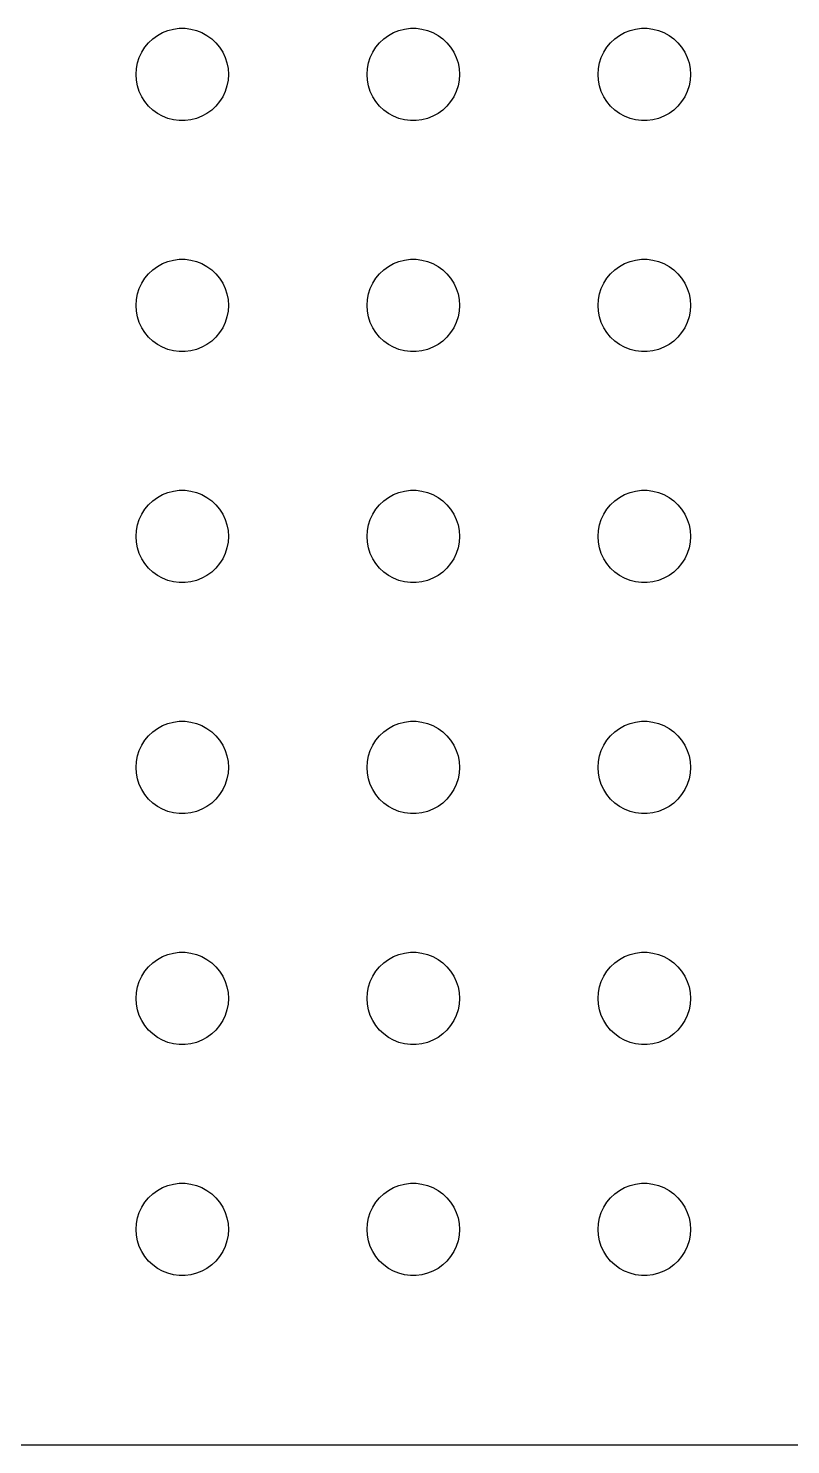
# Model space of a CAD drawing. Header units: metres. Extents: x -97 to 97, y -97 to 97.
# Drawn here: x 47.5 to 72.25, y -96.99 to -51 of the extents above; entities that cross this region are included whole.
import ezdxf

# ---------------------------------------------------------------- set-up
doc = ezdxf.new("R2010")
doc.units = ezdxf.units.M

msp = doc.modelspace()

# ---------------------------------------------------------------- linework, layer by layer
for p, q in [((52.0365, -51.0734), (52.2189, -51.0266)), ((52.2189, -51.0266), (52.4058, -51.003)), ((52.4058, -51.003), (52.5942, -51.003)), ((52.5942, -51.003), (52.7811, -51.0266)), ((52.7811, -51.0266), (52.9635, -51.0734)), ((59.5365, -51.0734), (59.7189, -51.0266)), ((59.7189, -51.0266), (59.9058, -51.003)), ((59.9058, -51.003), (60.0942, -51.003)), ((60.0942, -51.003), (60.2811, -51.0266)), ((60.2811, -51.0266), (60.4635, -51.0734)), ((67.0365, -51.0734), (67.2189, -51.0266)), ((67.2189, -51.0266), (67.4058, -51.003)), ((67.4058, -51.003), (67.5942, -51.003)), ((67.5942, -51.003), (67.7811, -51.0266)), ((67.7811, -51.0266), (67.9635, -51.0734)), ((51.2865, -51.6183), (51.4065, -51.4732)), ((51.4065, -51.4732), (51.5439, -51.3442)), ((51.5439, -51.3442), (51.6963, -51.2335)), ((51.6963, -51.2335), (51.8613, -51.1428)), ((51.8613, -51.1428), (52.0365, -51.0734)), ((52.9635, -51.0734), (53.1387, -51.1428)), ((53.1387, -51.1428), (53.3037, -51.2335)), ((53.3037, -51.2335), (53.4561, -51.3442)), ((53.4561, -51.3442), (53.5934, -51.4732)), ((53.5934, -51.4732), (53.7135, -51.6183)), ((58.7865, -51.6183), (58.9065, -51.4732)), ((58.9065, -51.4732), (59.0439, -51.3442)), ((59.0439, -51.3442), (59.1963, -51.2335)), ((59.1963, -51.2335), (59.3613, -51.1428)), ((59.3613, -51.1428), (59.5365, -51.0734)), ((60.4635, -51.0734), (60.6387, -51.1428)), ((60.6387, -51.1428), (60.8037, -51.2335)), ((60.8037, -51.2335), (60.9561, -51.3442)), ((60.9561, -51.3442), (61.0934, -51.4732)), ((61.0934, -51.4732), (61.2135, -51.6183)), ((66.2865, -51.6183), (66.4065, -51.4732)), ((66.4065, -51.4732), (66.5439, -51.3442)), ((66.5439, -51.3442), (66.6963, -51.2335)), ((66.6963, -51.2335), (66.8613, -51.1428)), ((66.8613, -51.1428), (67.0365, -51.0734)), ((67.9635, -51.0734), (68.1387, -51.1428)), ((68.1387, -51.1428), (68.3037, -51.2335)), ((68.3037, -51.2335), (68.4561, -51.3442)), ((68.4561, -51.3442), (68.5934, -51.4732)), ((68.5934, -51.4732), (68.7135, -51.6183)), ((51.0471, -52.127), (51.1053, -51.9478)), ((51.1053, -51.9478), (51.1855, -51.7774)), ((51.1855, -51.7774), (51.2865, -51.6183)), ((53.7135, -51.6183), (53.8145, -51.7774)), ((53.8145, -51.7774), (53.8947, -51.9478)), ((53.8947, -51.9478), (53.9529, -52.127)), ((58.5471, -52.127), (58.6053, -51.9478)), ((58.6053, -51.9478), (58.6855, -51.7774)), ((58.6855, -51.7774), (58.7865, -51.6183)), ((61.2135, -51.6183), (61.3145, -51.7774)), ((61.3145, -51.7774), (61.3947, -51.9478)), ((61.3947, -51.9478), (61.4529, -52.127)), ((66.0471, -52.127), (66.1053, -51.9478)), ((66.1053, -51.9478), (66.1855, -51.7774)), ((66.1855, -51.7774), (66.2865, -51.6183)), ((68.7135, -51.6183), (68.8145, -51.7774)), ((68.8145, -51.7774), (68.8947, -51.9478)), ((68.8947, -51.9478), (68.9529, -52.127)), ((51, -52.5), (51.0118, -52.312)), ((51.0118, -52.312), (51.0471, -52.127)), ((53.9529, -52.127), (53.9882, -52.312)), ((53.9882, -52.312), (54, -52.5)), ((58.5, -52.5), (58.5118, -52.312)), ((58.5118, -52.312), (58.5471, -52.127)), ((61.4529, -52.127), (61.4882, -52.312)), ((61.4882, -52.312), (61.5, -52.5)), ((66, -52.5), (66.0118, -52.312)), ((66.0118, -52.312), (66.0471, -52.127)), ((68.9529, -52.127), (68.9882, -52.312)), ((68.9882, -52.312), (69, -52.5)), ((51.0118, -52.688), (51, -52.5)), ((51.0471, -52.873), (51.0118, -52.688)), ((51.1053, -53.0522), (51.0471, -52.873)), ((53.9529, -52.873), (53.8947, -53.0522)), ((53.9882, -52.688), (53.9529, -52.873)), ((54, -52.5), (53.9882, -52.688)), ((58.5118, -52.688), (58.5, -52.5)), ((58.5471, -52.873), (58.5118, -52.688)), ((58.6053, -53.0522), (58.5471, -52.873)), ((61.4529, -52.873), (61.3947, -53.0522)), ((61.4882, -52.688), (61.4529, -52.873)), ((61.5, -52.5), (61.4882, -52.688)), ((66.0118, -52.688), (66, -52.5)), ((66.0471, -52.873), (66.0118, -52.688)), ((66.1053, -53.0522), (66.0471, -52.873)), ((68.9529, -52.873), (68.8947, -53.0522)), ((68.9882, -52.688), (68.9529, -52.873)), ((69, -52.5), (68.9882, -52.688)), ((51.1855, -53.2226), (51.1053, -53.0522)), ((51.2865, -53.3817), (51.1855, -53.2226)), ((53.8145, -53.2226), (53.7135, -53.3817)), ((53.8947, -53.0522), (53.8145, -53.2226)), ((58.6855, -53.2226), (58.6053, -53.0522)), ((58.7865, -53.3817), (58.6855, -53.2226)), ((61.3145, -53.2226), (61.2135, -53.3817)), ((61.3947, -53.0522), (61.3145, -53.2226)), ((66.1855, -53.2226), (66.1053, -53.0522)), ((66.2865, -53.3817), (66.1855, -53.2226)), ((68.8145, -53.2226), (68.7135, -53.3817)), ((68.8947, -53.0522), (68.8145, -53.2226)), ((51.4065, -53.5268), (51.2865, -53.3817)), ((51.5439, -53.6558), (51.4065, -53.5268)), ((51.6963, -53.7665), (51.5439, -53.6558)), ((51.8613, -53.8572), (51.6963, -53.7665)), ((53.3037, -53.7665), (53.1387, -53.8572)), ((53.4561, -53.6558), (53.3037, -53.7665)), ((53.5934, -53.5268), (53.4561, -53.6558)), ((53.7135, -53.3817), (53.5934, -53.5268)), ((58.9065, -53.5268), (58.7865, -53.3817)), ((59.0439, -53.6558), (58.9065, -53.5268)), ((59.1963, -53.7665), (59.0439, -53.6558)), ((59.3613, -53.8572), (59.1963, -53.7665)), ((60.8037, -53.7665), (60.6387, -53.8572)), ((60.9561, -53.6558), (60.8037, -53.7665)), ((61.0934, -53.5268), (60.9561, -53.6558)), ((61.2135, -53.3817), (61.0934, -53.5268)), ((66.4065, -53.5268), (66.2865, -53.3817)), ((66.5439, -53.6558), (66.4065, -53.5268)), ((66.6963, -53.7665), (66.5439, -53.6558)), ((66.8613, -53.8572), (66.6963, -53.7665)), ((68.3037, -53.7665), (68.1387, -53.8572)), ((68.4561, -53.6558), (68.3037, -53.7665)), ((68.5934, -53.5268), (68.4561, -53.6558)), ((68.7135, -53.3817), (68.5934, -53.5268)), ((52.0365, -53.9266), (51.8613, -53.8572)), ((52.2189, -53.9734), (52.0365, -53.9266)), ((52.4058, -53.997), (52.2189, -53.9734)), ((52.5942, -53.997), (52.4058, -53.997)), ((52.7811, -53.9734), (52.5942, -53.997)), ((52.9635, -53.9266), (52.7811, -53.9734)), ((53.1387, -53.8572), (52.9635, -53.9266)), ((59.5365, -53.9266), (59.3613, -53.8572)), ((59.7189, -53.9734), (59.5365, -53.9266)), ((59.9058, -53.997), (59.7189, -53.9734)), ((60.0942, -53.997), (59.9058, -53.997)), ((60.2811, -53.9734), (60.0942, -53.997)), ((60.4635, -53.9266), (60.2811, -53.9734)), ((60.6387, -53.8572), (60.4635, -53.9266)), ((67.0365, -53.9266), (66.8613, -53.8572)), ((67.2189, -53.9734), (67.0365, -53.9266)), ((67.4058, -53.997), (67.2189, -53.9734)), ((67.5942, -53.997), (67.4058, -53.997)), ((67.7811, -53.9734), (67.5942, -53.997)), ((67.9635, -53.9266), (67.7811, -53.9734)), ((68.1387, -53.8572), (67.9635, -53.9266)), ((51.4065, -58.9732), (51.5439, -58.8442)), ((51.5439, -58.8442), (51.6963, -58.7335)), ((51.6963, -58.7335), (51.8613, -58.6428)), ((51.8613, -58.6428), (52.0365, -58.5734)), ((52.0365, -58.5734), (52.2189, -58.5266)), ((52.2189, -58.5266), (52.4058, -58.503)), ((52.4058, -58.503), (52.5942, -58.503)), ((52.5942, -58.503), (52.7811, -58.5266)), ((52.7811, -58.5266), (52.9635, -58.5734)), ((52.9635, -58.5734), (53.1387, -58.6428)), ((53.1387, -58.6428), (53.3037, -58.7335)), ((53.3037, -58.7335), (53.4561, -58.8442)), ((53.4561, -58.8442), (53.5934, -58.9732)), ((58.9065, -58.9732), (59.0439, -58.8442)), ((59.0439, -58.8442), (59.1963, -58.7335)), ((59.1963, -58.7335), (59.3613, -58.6428)), ((59.3613, -58.6428), (59.5365, -58.5734)), ((59.5365, -58.5734), (59.7189, -58.5266)), ((59.7189, -58.5266), (59.9058, -58.503)), ((59.9058, -58.503), (60.0942, -58.503)), ((60.0942, -58.503), (60.2811, -58.5266)), ((60.2811, -58.5266), (60.4635, -58.5734)), ((60.4635, -58.5734), (60.6387, -58.6428)), ((60.6387, -58.6428), (60.8037, -58.7335)), ((60.8037, -58.7335), (60.9561, -58.8442)), ((60.9561, -58.8442), (61.0934, -58.9732)), ((66.4065, -58.9732), (66.5439, -58.8442)), ((66.5439, -58.8442), (66.6963, -58.7335)), ((66.6963, -58.7335), (66.8613, -58.6428)), ((66.8613, -58.6428), (67.0365, -58.5734)), ((67.0365, -58.5734), (67.2189, -58.5266)), ((67.2189, -58.5266), (67.4058, -58.503)), ((67.4058, -58.503), (67.5942, -58.503)), ((67.5942, -58.503), (67.7811, -58.5266)), ((67.7811, -58.5266), (67.9635, -58.5734)), ((67.9635, -58.5734), (68.1387, -58.6428)), ((68.1387, -58.6428), (68.3037, -58.7335)), ((68.3037, -58.7335), (68.4561, -58.8442)), ((68.4561, -58.8442), (68.5934, -58.9732)), ((51.1053, -59.4478), (51.1855, -59.2774)), ((51.1855, -59.2774), (51.2865, -59.1183)), ((51.2865, -59.1183), (51.4065, -58.9732)), ((53.5934, -58.9732), (53.7135, -59.1183)), ((53.7135, -59.1183), (53.8145, -59.2774)), ((53.8145, -59.2774), (53.8947, -59.4478)), ((58.6053, -59.4478), (58.6855, -59.2774)), ((58.6855, -59.2774), (58.7865, -59.1183)), ((58.7865, -59.1183), (58.9065, -58.9732)), ((61.0934, -58.9732), (61.2135, -59.1183)), ((61.2135, -59.1183), (61.3145, -59.2774)), ((61.3145, -59.2774), (61.3947, -59.4478)), ((66.1053, -59.4478), (66.1855, -59.2774)), ((66.1855, -59.2774), (66.2865, -59.1183)), ((66.2865, -59.1183), (66.4065, -58.9732)), ((68.5934, -58.9732), (68.7135, -59.1183)), ((68.7135, -59.1183), (68.8145, -59.2774)), ((68.8145, -59.2774), (68.8947, -59.4478)), ((51.0118, -59.812), (51.0471, -59.627)), ((51.0471, -59.627), (51.1053, -59.4478)), ((53.8947, -59.4478), (53.9529, -59.627)), ((53.9529, -59.627), (53.9882, -59.812)), ((58.5118, -59.812), (58.5471, -59.627)), ((58.5471, -59.627), (58.6053, -59.4478)), ((61.3947, -59.4478), (61.4529, -59.627)), ((61.4529, -59.627), (61.4882, -59.812)), ((66.0118, -59.812), (66.0471, -59.627)), ((66.0471, -59.627), (66.1053, -59.4478)), ((68.8947, -59.4478), (68.9529, -59.627)), ((68.9529, -59.627), (68.9882, -59.812)), ((51, -60), (51.0118, -59.812)), ((51.0118, -60.188), (51, -60)), ((51.0471, -60.373), (51.0118, -60.188)), ((53.9882, -60.188), (53.9529, -60.373)), ((53.9882, -59.812), (54, -60)), ((54, -60), (53.9882, -60.188)), ((58.5, -60), (58.5118, -59.812)), ((58.5118, -60.188), (58.5, -60)), ((58.5471, -60.373), (58.5118, -60.188)), ((61.4882, -60.188), (61.4529, -60.373)), ((61.4882, -59.812), (61.5, -60)), ((61.5, -60), (61.4882, -60.188)), ((66, -60), (66.0118, -59.812)), ((66.0118, -60.188), (66, -60)), ((66.0471, -60.373), (66.0118, -60.188)), ((68.9882, -60.188), (68.9529, -60.373)), ((68.9882, -59.812), (69, -60)), ((69, -60), (68.9882, -60.188)), ((51.1053, -60.5522), (51.0471, -60.373)), ((51.1855, -60.7226), (51.1053, -60.5522)), ((53.8947, -60.5522), (53.8145, -60.7226)), ((53.9529, -60.373), (53.8947, -60.5522)), ((58.6053, -60.5522), (58.5471, -60.373)), ((58.6855, -60.7226), (58.6053, -60.5522)), ((61.3947, -60.5522), (61.3145, -60.7226)), ((61.4529, -60.373), (61.3947, -60.5522)), ((66.1053, -60.5522), (66.0471, -60.373)), ((66.1855, -60.7226), (66.1053, -60.5522)), ((68.8947, -60.5522), (68.8145, -60.7226)), ((68.9529, -60.373), (68.8947, -60.5522)), ((51.2865, -60.8817), (51.1855, -60.7226)), ((51.4065, -61.0268), (51.2865, -60.8817)), ((51.5439, -61.1558), (51.4065, -61.0268)), ((51.6963, -61.2665), (51.5439, -61.1558)), ((53.4561, -61.1558), (53.3037, -61.2665)), ((53.5934, -61.0268), (53.4561, -61.1558)), ((53.7135, -60.8817), (53.5934, -61.0268)), ((53.8145, -60.7226), (53.7135, -60.8817)), ((58.7865, -60.8817), (58.6855, -60.7226)), ((58.9065, -61.0268), (58.7865, -60.8817)), ((59.0439, -61.1558), (58.9065, -61.0268)), ((59.1963, -61.2665), (59.0439, -61.1558)), ((60.9561, -61.1558), (60.8037, -61.2665)), ((61.0934, -61.0268), (60.9561, -61.1558)), ((61.2135, -60.8817), (61.0934, -61.0268)), ((61.3145, -60.7226), (61.2135, -60.8817)), ((66.2865, -60.8817), (66.1855, -60.7226)), ((66.4065, -61.0268), (66.2865, -60.8817)), ((66.5439, -61.1558), (66.4065, -61.0268)), ((66.6963, -61.2665), (66.5439, -61.1558)), ((68.4561, -61.1558), (68.3037, -61.2665)), ((68.5934, -61.0268), (68.4561, -61.1558)), ((68.7135, -60.8817), (68.5934, -61.0268)), ((68.8145, -60.7226), (68.7135, -60.8817)), ((51.8613, -61.3572), (51.6963, -61.2665)), ((52.0365, -61.4266), (51.8613, -61.3572)), ((52.2189, -61.4734), (52.0365, -61.4266)), ((52.4058, -61.497), (52.2189, -61.4734)), ((52.5942, -61.497), (52.4058, -61.497)), ((52.7811, -61.4734), (52.5942, -61.497)), ((52.9635, -61.4266), (52.7811, -61.4734)), ((53.1387, -61.3572), (52.9635, -61.4266)), ((53.3037, -61.2665), (53.1387, -61.3572)), ((59.3613, -61.3572), (59.1963, -61.2665)), ((59.5365, -61.4266), (59.3613, -61.3572)), ((59.7189, -61.4734), (59.5365, -61.4266)), ((59.9058, -61.497), (59.7189, -61.4734)), ((60.0942, -61.497), (59.9058, -61.497)), ((60.2811, -61.4734), (60.0942, -61.497)), ((60.4635, -61.4266), (60.2811, -61.4734)), ((60.6387, -61.3572), (60.4635, -61.4266)), ((60.8037, -61.2665), (60.6387, -61.3572)), ((66.8613, -61.3572), (66.6963, -61.2665)), ((67.0365, -61.4266), (66.8613, -61.3572)), ((67.2189, -61.4734), (67.0365, -61.4266)), ((67.4058, -61.497), (67.2189, -61.4734)), ((67.5942, -61.497), (67.4058, -61.497)), ((67.7811, -61.4734), (67.5942, -61.497)), ((67.9635, -61.4266), (67.7811, -61.4734)), ((68.1387, -61.3572), (67.9635, -61.4266)), ((68.3037, -61.2665), (68.1387, -61.3572)), ((51.6963, -66.2335), (51.8613, -66.1428)), ((51.8613, -66.1428), (52.0365, -66.0734)), ((52.0365, -66.0734), (52.2189, -66.0266)), ((52.2189, -66.0266), (52.4058, -66.003)), ((52.4058, -66.003), (52.5942, -66.003)), ((52.5942, -66.003), (52.7811, -66.0266)), ((52.7811, -66.0266), (52.9635, -66.0734)), ((52.9635, -66.0734), (53.1387, -66.1428)), ((53.1387, -66.1428), (53.3037, -66.2335)), ((59.1963, -66.2335), (59.3613, -66.1428)), ((59.3613, -66.1428), (59.5365, -66.0734)), ((59.5365, -66.0734), (59.7189, -66.0266)), ((59.7189, -66.0266), (59.9058, -66.003)), ((59.9058, -66.003), (60.0942, -66.003)), ((60.0942, -66.003), (60.2811, -66.0266)), ((60.2811, -66.0266), (60.4635, -66.0734)), ((60.4635, -66.0734), (60.6387, -66.1428)), ((60.6387, -66.1428), (60.8037, -66.2335)), ((66.6963, -66.2335), (66.8613, -66.1428)), ((66.8613, -66.1428), (67.0365, -66.0734)), ((67.0365, -66.0734), (67.2189, -66.0266)), ((67.2189, -66.0266), (67.4058, -66.003)), ((67.4058, -66.003), (67.5942, -66.003)), ((67.5942, -66.003), (67.7811, -66.0266)), ((67.7811, -66.0266), (67.9635, -66.0734)), ((67.9635, -66.0734), (68.1387, -66.1428)), ((68.1387, -66.1428), (68.3037, -66.2335)), ((51.1855, -66.7774), (51.2865, -66.6183)), ((51.2865, -66.6183), (51.4065, -66.4732)), ((51.4065, -66.4732), (51.5439, -66.3442)), ((51.5439, -66.3442), (51.6963, -66.2335)), ((53.3037, -66.2335), (53.4561, -66.3442)), ((53.4561, -66.3442), (53.5934, -66.4732)), ((53.5934, -66.4732), (53.7135, -66.6183)), ((53.7135, -66.6183), (53.8145, -66.7774)), ((58.6855, -66.7774), (58.7865, -66.6183)), ((58.7865, -66.6183), (58.9065, -66.4732)), ((58.9065, -66.4732), (59.0439, -66.3442)), ((59.0439, -66.3442), (59.1963, -66.2335)), ((60.8037, -66.2335), (60.9561, -66.3442)), ((60.9561, -66.3442), (61.0934, -66.4732)), ((61.0934, -66.4732), (61.2135, -66.6183)), ((61.2135, -66.6183), (61.3145, -66.7774)), ((66.1855, -66.7774), (66.2865, -66.6183)), ((66.2865, -66.6183), (66.4065, -66.4732)), ((66.4065, -66.4732), (66.5439, -66.3442)), ((66.5439, -66.3442), (66.6963, -66.2335)), ((68.3037, -66.2335), (68.4561, -66.3442)), ((68.4561, -66.3442), (68.5934, -66.4732)), ((68.5934, -66.4732), (68.7135, -66.6183)), ((68.7135, -66.6183), (68.8145, -66.7774)), ((51.0118, -67.312), (51.0471, -67.127)), ((51.0471, -67.127), (51.1053, -66.9478)), ((51.1053, -66.9478), (51.1855, -66.7774)), ((53.8145, -66.7774), (53.8947, -66.9478)), ((53.8947, -66.9478), (53.9529, -67.127)), ((53.9529, -67.127), (53.9882, -67.312)), ((58.5118, -67.312), (58.5471, -67.127)), ((58.5471, -67.127), (58.6053, -66.9478)), ((58.6053, -66.9478), (58.6855, -66.7774)), ((61.3145, -66.7774), (61.3947, -66.9478)), ((61.3947, -66.9478), (61.4529, -67.127)), ((61.4529, -67.127), (61.4882, -67.312)), ((66.0118, -67.312), (66.0471, -67.127)), ((66.0471, -67.127), (66.1053, -66.9478)), ((66.1053, -66.9478), (66.1855, -66.7774)), ((68.8145, -66.7774), (68.8947, -66.9478)), ((68.8947, -66.9478), (68.9529, -67.127)), ((68.9529, -67.127), (68.9882, -67.312)), ((51, -67.5), (51.0118, -67.312)), ((51.0118, -67.688), (51, -67.5)), ((53.9882, -67.312), (54, -67.5)), ((54, -67.5), (53.9882, -67.688)), ((58.5, -67.5), (58.5118, -67.312)), ((58.5118, -67.688), (58.5, -67.5)), ((61.4882, -67.312), (61.5, -67.5)), ((61.5, -67.5), (61.4882, -67.688)), ((66, -67.5), (66.0118, -67.312)), ((66.0118, -67.688), (66, -67.5)), ((68.9882, -67.312), (69, -67.5)), ((69, -67.5), (68.9882, -67.688)), ((51.0471, -67.873), (51.0118, -67.688)), ((51.1053, -68.0522), (51.0471, -67.873)), ((51.1855, -68.2226), (51.1053, -68.0522)), ((53.8947, -68.0522), (53.8145, -68.2226)), ((53.9529, -67.873), (53.8947, -68.0522)), ((53.9882, -67.688), (53.9529, -67.873)), ((58.5471, -67.873), (58.5118, -67.688)), ((58.6053, -68.0522), (58.5471, -67.873)), ((58.6855, -68.2226), (58.6053, -68.0522)), ((61.3947, -68.0522), (61.3145, -68.2226)), ((61.4529, -67.873), (61.3947, -68.0522)), ((61.4882, -67.688), (61.4529, -67.873)), ((66.0471, -67.873), (66.0118, -67.688)), ((66.1053, -68.0522), (66.0471, -67.873)), ((66.1855, -68.2226), (66.1053, -68.0522)), ((68.8947, -68.0522), (68.8145, -68.2226)), ((68.9529, -67.873), (68.8947, -68.0522)), ((68.9882, -67.688), (68.9529, -67.873)), ((51.2865, -68.3817), (51.1855, -68.2226)), ((51.4065, -68.5268), (51.2865, -68.3817)), ((53.7135, -68.3817), (53.5934, -68.5268)), ((53.8145, -68.2226), (53.7135, -68.3817)), ((58.7865, -68.3817), (58.6855, -68.2226)), ((58.9065, -68.5268), (58.7865, -68.3817)), ((61.2135, -68.3817), (61.0934, -68.5268)), ((61.3145, -68.2226), (61.2135, -68.3817)), ((66.2865, -68.3817), (66.1855, -68.2226)), ((66.4065, -68.5268), (66.2865, -68.3817)), ((68.7135, -68.3817), (68.5934, -68.5268)), ((68.8145, -68.2226), (68.7135, -68.3817)), ((51.5439, -68.6558), (51.4065, -68.5268)), ((51.6963, -68.7665), (51.5439, -68.6558)), ((51.8613, -68.8572), (51.6963, -68.7665)), ((52.0365, -68.9266), (51.8613, -68.8572)), ((52.2189, -68.9734), (52.0365, -68.9266)), ((52.4058, -68.997), (52.2189, -68.9734)), ((52.7811, -68.9734), (52.5942, -68.997)), ((52.9635, -68.9266), (52.7811, -68.9734)), ((53.1387, -68.8572), (52.9635, -68.9266)), ((53.3037, -68.7665), (53.1387, -68.8572)), ((53.4561, -68.6558), (53.3037, -68.7665)), ((53.5934, -68.5268), (53.4561, -68.6558)), ((59.0439, -68.6558), (58.9065, -68.5268)), ((59.1963, -68.7665), (59.0439, -68.6558)), ((59.3613, -68.8572), (59.1963, -68.7665)), ((59.5365, -68.9266), (59.3613, -68.8572)), ((59.7189, -68.9734), (59.5365, -68.9266)), ((59.9058, -68.997), (59.7189, -68.9734)), ((60.2811, -68.9734), (60.0942, -68.997)), ((60.4635, -68.9266), (60.2811, -68.9734)), ((60.6387, -68.8572), (60.4635, -68.9266)), ((60.8037, -68.7665), (60.6387, -68.8572)), ((60.9561, -68.6558), (60.8037, -68.7665)), ((61.0934, -68.5268), (60.9561, -68.6558)), ((66.5439, -68.6558), (66.4065, -68.5268)), ((66.6963, -68.7665), (66.5439, -68.6558)), ((66.8613, -68.8572), (66.6963, -68.7665)), ((67.0365, -68.9266), (66.8613, -68.8572)), ((67.2189, -68.9734), (67.0365, -68.9266)), ((67.4058, -68.997), (67.2189, -68.9734)), ((67.7811, -68.9734), (67.5942, -68.997)), ((67.9635, -68.9266), (67.7811, -68.9734)), ((68.1387, -68.8572), (67.9635, -68.9266)), ((68.3037, -68.7665), (68.1387, -68.8572)), ((68.4561, -68.6558), (68.3037, -68.7665)), ((68.5934, -68.5268), (68.4561, -68.6558)), ((52.5942, -68.997), (52.4058, -68.997)), ((60.0942, -68.997), (59.9058, -68.997)), ((67.5942, -68.997), (67.4058, -68.997)), ((51.8613, -73.6428), (52.0365, -73.5734)), ((52.0365, -73.5734), (52.2189, -73.5266)), ((52.2189, -73.5266), (52.4058, -73.503)), ((52.4058, -73.503), (52.5942, -73.503)), ((52.5942, -73.503), (52.7811, -73.5266)), ((52.7811, -73.5266), (52.9635, -73.5734)), ((52.9635, -73.5734), (53.1387, -73.6428)), ((59.3613, -73.6428), (59.5365, -73.5734)), ((59.5365, -73.5734), (59.7189, -73.5266)), ((59.7189, -73.5266), (59.9058, -73.503)), ((59.9058, -73.503), (60.0942, -73.503)), ((60.0942, -73.503), (60.2811, -73.5266)), ((60.2811, -73.5266), (60.4635, -73.5734)), ((60.4635, -73.5734), (60.6387, -73.6428)), ((66.8613, -73.6428), (67.0365, -73.5734)), ((67.0365, -73.5734), (67.2189, -73.5266)), ((67.2189, -73.5266), (67.4058, -73.503)), ((67.4058, -73.503), (67.5942, -73.503)), ((67.5942, -73.503), (67.7811, -73.5266)), ((67.7811, -73.5266), (67.9635, -73.5734)), ((67.9635, -73.5734), (68.1387, -73.6428)), ((51.2865, -74.1183), (51.4065, -73.9732)), ((51.4065, -73.9732), (51.5439, -73.8442)), ((51.5439, -73.8442), (51.6963, -73.7335)), ((51.6963, -73.7335), (51.8613, -73.6428)), ((53.1387, -73.6428), (53.3037, -73.7335)), ((53.3037, -73.7335), (53.4561, -73.8442)), ((53.4561, -73.8442), (53.5934, -73.9732)), ((53.5934, -73.9732), (53.7135, -74.1183)), ((58.7865, -74.1183), (58.9065, -73.9732)), ((58.9065, -73.9732), (59.0439, -73.8442)), ((59.0439, -73.8442), (59.1963, -73.7335)), ((59.1963, -73.7335), (59.3613, -73.6428)), ((60.6387, -73.6428), (60.8037, -73.7335)), ((60.8037, -73.7335), (60.9561, -73.8442)), ((60.9561, -73.8442), (61.0934, -73.9732)), ((61.0934, -73.9732), (61.2135, -74.1183)), ((66.2865, -74.1183), (66.4065, -73.9732)), ((66.4065, -73.9732), (66.5439, -73.8442)), ((66.5439, -73.8442), (66.6963, -73.7335)), ((66.6963, -73.7335), (66.8613, -73.6428)), ((68.1387, -73.6428), (68.3037, -73.7335)), ((68.3037, -73.7335), (68.4561, -73.8442)), ((68.4561, -73.8442), (68.5934, -73.9732)), ((68.5934, -73.9732), (68.7135, -74.1183)), ((51.0471, -74.627), (51.1053, -74.4478)), ((51.1053, -74.4478), (51.1855, -74.2774)), ((51.1855, -74.2774), (51.2865, -74.1183)), ((53.7135, -74.1183), (53.8145, -74.2774)), ((53.8145, -74.2774), (53.8947, -74.4478)), ((53.8947, -74.4478), (53.9529, -74.627)), ((58.5471, -74.627), (58.6053, -74.4478)), ((58.6053, -74.4478), (58.6855, -74.2774)), ((58.6855, -74.2774), (58.7865, -74.1183)), ((61.2135, -74.1183), (61.3145, -74.2774)), ((61.3145, -74.2774), (61.3947, -74.4478)), ((61.3947, -74.4478), (61.4529, -74.627)), ((66.0471, -74.627), (66.1053, -74.4478)), ((66.1053, -74.4478), (66.1855, -74.2774)), ((66.1855, -74.2774), (66.2865, -74.1183)), ((68.7135, -74.1183), (68.8145, -74.2774)), ((68.8145, -74.2774), (68.8947, -74.4478)), ((68.8947, -74.4478), (68.9529, -74.627)), ((51, -75), (51.0118, -74.812)), ((51.0118, -74.812), (51.0471, -74.627)), ((53.9529, -74.627), (53.9882, -74.812)), ((53.9882, -74.812), (54, -75)), ((58.5, -75), (58.5118, -74.812)), ((58.5118, -74.812), (58.5471, -74.627)), ((61.4529, -74.627), (61.4882, -74.812)), ((61.4882, -74.812), (61.5, -75)), ((66, -75), (66.0118, -74.812)), ((66.0118, -74.812), (66.0471, -74.627)), ((68.9529, -74.627), (68.9882, -74.812)), ((68.9882, -74.812), (69, -75)), ((51.0118, -75.188), (51, -75)), ((51.0471, -75.373), (51.0118, -75.188)), ((51.1053, -75.5522), (51.0471, -75.373)), ((53.9529, -75.373), (53.8947, -75.5522)), ((53.9882, -75.188), (53.9529, -75.373)), ((54, -75), (53.9882, -75.188)), ((58.5118, -75.188), (58.5, -75)), ((58.5471, -75.373), (58.5118, -75.188)), ((58.6053, -75.5522), (58.5471, -75.373)), ((61.4529, -75.373), (61.3947, -75.5522)), ((61.4882, -75.188), (61.4529, -75.373)), ((61.5, -75), (61.4882, -75.188)), ((66.0118, -75.188), (66, -75)), ((66.0471, -75.373), (66.0118, -75.188)), ((66.1053, -75.5522), (66.0471, -75.373)), ((68.9529, -75.373), (68.8947, -75.5522)), ((68.9882, -75.188), (68.9529, -75.373)), ((69, -75), (68.9882, -75.188)), ((51.1855, -75.7226), (51.1053, -75.5522)), ((51.2865, -75.8817), (51.1855, -75.7226)), ((53.8145, -75.7226), (53.7135, -75.8817)), ((53.8947, -75.5522), (53.8145, -75.7226)), ((58.6855, -75.7226), (58.6053, -75.5522)), ((58.7865, -75.8817), (58.6855, -75.7226)), ((61.3145, -75.7226), (61.2135, -75.8817)), ((61.3947, -75.5522), (61.3145, -75.7226)), ((66.1855, -75.7226), (66.1053, -75.5522)), ((66.2865, -75.8817), (66.1855, -75.7226)), ((68.8145, -75.7226), (68.7135, -75.8817)), ((68.8947, -75.5522), (68.8145, -75.7226)), ((51.4065, -76.0268), (51.2865, -75.8817)), ((51.5439, -76.1558), (51.4065, -76.0268)), ((51.6963, -76.2665), (51.5439, -76.1558)), ((51.8613, -76.3572), (51.6963, -76.2665)), ((53.3037, -76.2665), (53.1387, -76.3572)), ((53.4561, -76.1558), (53.3037, -76.2665)), ((53.5934, -76.0268), (53.4561, -76.1558)), ((53.7135, -75.8817), (53.5934, -76.0268)), ((58.9065, -76.0268), (58.7865, -75.8817)), ((59.0439, -76.1558), (58.9065, -76.0268)), ((59.1963, -76.2665), (59.0439, -76.1558)), ((59.3613, -76.3572), (59.1963, -76.2665)), ((60.8037, -76.2665), (60.6387, -76.3572)), ((60.9561, -76.1558), (60.8037, -76.2665)), ((61.0934, -76.0268), (60.9561, -76.1558)), ((61.2135, -75.8817), (61.0934, -76.0268)), ((66.4065, -76.0268), (66.2865, -75.8817)), ((66.5439, -76.1558), (66.4065, -76.0268)), ((66.6963, -76.2665), (66.5439, -76.1558)), ((66.8613, -76.3572), (66.6963, -76.2665)), ((68.3037, -76.2665), (68.1387, -76.3572)), ((68.4561, -76.1558), (68.3037, -76.2665)), ((68.5934, -76.0268), (68.4561, -76.1558)), ((68.7135, -75.8817), (68.5934, -76.0268)), ((52.0365, -76.4266), (51.8613, -76.3572)), ((52.2189, -76.4734), (52.0365, -76.4266)), ((52.4058, -76.497), (52.2189, -76.4734)), ((52.5942, -76.497), (52.4058, -76.497)), ((52.7811, -76.4734), (52.5942, -76.497)), ((52.9635, -76.4266), (52.7811, -76.4734)), ((53.1387, -76.3572), (52.9635, -76.4266)), ((59.5365, -76.4266), (59.3613, -76.3572)), ((59.7189, -76.4734), (59.5365, -76.4266)), ((59.9058, -76.497), (59.7189, -76.4734)), ((60.0942, -76.497), (59.9058, -76.497)), ((60.2811, -76.4734), (60.0942, -76.497)), ((60.4635, -76.4266), (60.2811, -76.4734)), ((60.6387, -76.3572), (60.4635, -76.4266)), ((67.0365, -76.4266), (66.8613, -76.3572)), ((67.2189, -76.4734), (67.0365, -76.4266)), ((67.4058, -76.497), (67.2189, -76.4734)), ((67.5942, -76.497), (67.4058, -76.497)), ((67.7811, -76.4734), (67.5942, -76.497)), ((67.9635, -76.4266), (67.7811, -76.4734)), ((68.1387, -76.3572), (67.9635, -76.4266)), ((51.4065, -81.4732), (51.5439, -81.3442)), ((51.5439, -81.3442), (51.6963, -81.2335)), ((51.6963, -81.2335), (51.8613, -81.1428)), ((51.8613, -81.1428), (52.0365, -81.0734)), ((52.0365, -81.0734), (52.2189, -81.0266)), ((52.2189, -81.0266), (52.4058, -81.003)), ((52.4058, -81.003), (52.5942, -81.003)), ((52.5942, -81.003), (52.7811, -81.0266)), ((52.7811, -81.0266), (52.9635, -81.0734)), ((52.9635, -81.0734), (53.1387, -81.1428)), ((53.1387, -81.1428), (53.3037, -81.2335)), ((53.3037, -81.2335), (53.4561, -81.3442)), ((53.4561, -81.3442), (53.5934, -81.4732)), ((58.9065, -81.4732), (59.0439, -81.3442)), ((59.0439, -81.3442), (59.1963, -81.2335)), ((59.1963, -81.2335), (59.3613, -81.1428)), ((59.3613, -81.1428), (59.5365, -81.0734)), ((59.5365, -81.0734), (59.7189, -81.0266)), ((59.7189, -81.0266), (59.9058, -81.003)), ((59.9058, -81.003), (60.0942, -81.003)), ((60.0942, -81.003), (60.2811, -81.0266)), ((60.2811, -81.0266), (60.4635, -81.0734)), ((60.4635, -81.0734), (60.6387, -81.1428)), ((60.6387, -81.1428), (60.8037, -81.2335)), ((60.8037, -81.2335), (60.9561, -81.3442)), ((60.9561, -81.3442), (61.0934, -81.4732)), ((66.4065, -81.4732), (66.5439, -81.3442)), ((66.5439, -81.3442), (66.6963, -81.2335)), ((66.6963, -81.2335), (66.8613, -81.1428)), ((66.8613, -81.1428), (67.0365, -81.0734)), ((67.0365, -81.0734), (67.2189, -81.0266)), ((67.2189, -81.0266), (67.4058, -81.003)), ((67.4058, -81.003), (67.5942, -81.003)), ((67.5942, -81.003), (67.7811, -81.0266)), ((67.7811, -81.0266), (67.9635, -81.0734)), ((67.9635, -81.0734), (68.1387, -81.1428)), ((68.1387, -81.1428), (68.3037, -81.2335)), ((68.3037, -81.2335), (68.4561, -81.3442)), ((68.4561, -81.3442), (68.5934, -81.4732)), ((51.1053, -81.9478), (51.1855, -81.7774)), ((51.1855, -81.7774), (51.2865, -81.6183)), ((51.2865, -81.6183), (51.4065, -81.4732)), ((53.5934, -81.4732), (53.7135, -81.6183)), ((53.7135, -81.6183), (53.8145, -81.7774)), ((53.8145, -81.7774), (53.8947, -81.9478)), ((58.6053, -81.9478), (58.6855, -81.7774)), ((58.6855, -81.7774), (58.7865, -81.6183)), ((58.7865, -81.6183), (58.9065, -81.4732)), ((61.0934, -81.4732), (61.2135, -81.6183)), ((61.2135, -81.6183), (61.3145, -81.7774)), ((61.3145, -81.7774), (61.3947, -81.9478)), ((66.1053, -81.9478), (66.1855, -81.7774)), ((66.1855, -81.7774), (66.2865, -81.6183)), ((66.2865, -81.6183), (66.4065, -81.4732)), ((68.5934, -81.4732), (68.7135, -81.6183)), ((68.7135, -81.6183), (68.8145, -81.7774)), ((68.8145, -81.7774), (68.8947, -81.9478)), ((51, -82.5), (51.0118, -82.312)), ((51.0118, -82.312), (51.0471, -82.127)), ((51.0471, -82.127), (51.1053, -81.9478)), ((53.8947, -81.9478), (53.9529, -82.127)), ((53.9529, -82.127), (53.9882, -82.312)), ((53.9882, -82.312), (54, -82.5)), ((58.5, -82.5), (58.5118, -82.312)), ((58.5118, -82.312), (58.5471, -82.127)), ((58.5471, -82.127), (58.6053, -81.9478)), ((61.3947, -81.9478), (61.4529, -82.127)), ((61.4529, -82.127), (61.4882, -82.312)), ((61.4882, -82.312), (61.5, -82.5)), ((66, -82.5), (66.0118, -82.312)), ((66.0118, -82.312), (66.0471, -82.127)), ((66.0471, -82.127), (66.1053, -81.9478)), ((68.8947, -81.9478), (68.9529, -82.127)), ((68.9529, -82.127), (68.9882, -82.312)), ((68.9882, -82.312), (69, -82.5)), ((51.0118, -82.688), (51, -82.5)), ((51.0471, -82.873), (51.0118, -82.688)), ((53.9882, -82.688), (53.9529, -82.873)), ((54, -82.5), (53.9882, -82.688)), ((58.5118, -82.688), (58.5, -82.5)), ((58.5471, -82.873), (58.5118, -82.688)), ((61.4882, -82.688), (61.4529, -82.873)), ((61.5, -82.5), (61.4882, -82.688)), ((66.0118, -82.688), (66, -82.5)), ((66.0471, -82.873), (66.0118, -82.688)), ((68.9882, -82.688), (68.9529, -82.873)), ((69, -82.5), (68.9882, -82.688)), ((51.1053, -83.0522), (51.0471, -82.873)), ((51.1855, -83.2226), (51.1053, -83.0522)), ((51.2865, -83.3817), (51.1855, -83.2226)), ((53.8145, -83.2226), (53.7135, -83.3817)), ((53.8947, -83.0522), (53.8145, -83.2226)), ((53.9529, -82.873), (53.8947, -83.0522)), ((58.6053, -83.0522), (58.5471, -82.873)), ((58.6855, -83.2226), (58.6053, -83.0522)), ((58.7865, -83.3817), (58.6855, -83.2226)), ((61.3145, -83.2226), (61.2135, -83.3817)), ((61.3947, -83.0522), (61.3145, -83.2226)), ((61.4529, -82.873), (61.3947, -83.0522)), ((66.1053, -83.0522), (66.0471, -82.873)), ((66.1855, -83.2226), (66.1053, -83.0522)), ((66.2865, -83.3817), (66.1855, -83.2226)), ((68.8145, -83.2226), (68.7135, -83.3817)), ((68.8947, -83.0522), (68.8145, -83.2226)), ((68.9529, -82.873), (68.8947, -83.0522)), ((51.4065, -83.5268), (51.2865, -83.3817)), ((51.5439, -83.6558), (51.4065, -83.5268)), ((51.6963, -83.7665), (51.5439, -83.6558)), ((53.4561, -83.6558), (53.3037, -83.7665)), ((53.5934, -83.5268), (53.4561, -83.6558)), ((53.7135, -83.3817), (53.5934, -83.5268)), ((58.9065, -83.5268), (58.7865, -83.3817)), ((59.0439, -83.6558), (58.9065, -83.5268)), ((59.1963, -83.7665), (59.0439, -83.6558)), ((60.9561, -83.6558), (60.8037, -83.7665)), ((61.0934, -83.5268), (60.9561, -83.6558)), ((61.2135, -83.3817), (61.0934, -83.5268)), ((66.4065, -83.5268), (66.2865, -83.3817)), ((66.5439, -83.6558), (66.4065, -83.5268)), ((66.6963, -83.7665), (66.5439, -83.6558)), ((68.4561, -83.6558), (68.3037, -83.7665)), ((68.5934, -83.5268), (68.4561, -83.6558)), ((68.7135, -83.3817), (68.5934, -83.5268)), ((51.8613, -83.8572), (51.6963, -83.7665)), ((52.0365, -83.9266), (51.8613, -83.8572)), ((52.2189, -83.9734), (52.0365, -83.9266)), ((52.4058, -83.997), (52.2189, -83.9734)), ((52.5942, -83.997), (52.4058, -83.997)), ((52.7811, -83.9734), (52.5942, -83.997)), ((52.9635, -83.9266), (52.7811, -83.9734)), ((53.1387, -83.8572), (52.9635, -83.9266)), ((53.3037, -83.7665), (53.1387, -83.8572)), ((59.3613, -83.8572), (59.1963, -83.7665)), ((59.5365, -83.9266), (59.3613, -83.8572)), ((59.7189, -83.9734), (59.5365, -83.9266)), ((59.9058, -83.997), (59.7189, -83.9734)), ((60.0942, -83.997), (59.9058, -83.997)), ((60.2811, -83.9734), (60.0942, -83.997)), ((60.4635, -83.9266), (60.2811, -83.9734)), ((60.6387, -83.8572), (60.4635, -83.9266)), ((60.8037, -83.7665), (60.6387, -83.8572)), ((66.8613, -83.8572), (66.6963, -83.7665)), ((67.0365, -83.9266), (66.8613, -83.8572)), ((67.2189, -83.9734), (67.0365, -83.9266)), ((67.4058, -83.997), (67.2189, -83.9734)), ((67.5942, -83.997), (67.4058, -83.997)), ((67.7811, -83.9734), (67.5942, -83.997)), ((67.9635, -83.9266), (67.7811, -83.9734)), ((68.1387, -83.8572), (67.9635, -83.9266)), ((68.3037, -83.7665), (68.1387, -83.8572)), ((51.5439, -88.8442), (51.6963, -88.7335)), ((51.6963, -88.7335), (51.8613, -88.6428)), ((51.8613, -88.6428), (52.0365, -88.5734)), ((52.0365, -88.5734), (52.2189, -88.5266)), ((52.2189, -88.5266), (52.4058, -88.503)), ((52.4058, -88.503), (52.5942, -88.503)), ((52.5942, -88.503), (52.7811, -88.5266)), ((52.7811, -88.5266), (52.9635, -88.5734)), ((52.9635, -88.5734), (53.1387, -88.6428)), ((53.1387, -88.6428), (53.3037, -88.7335)), ((53.3037, -88.7335), (53.4561, -88.8442)), ((59.0439, -88.8442), (59.1963, -88.7335)), ((59.1963, -88.7335), (59.3613, -88.6428)), ((59.3613, -88.6428), (59.5365, -88.5734)), ((59.5365, -88.5734), (59.7189, -88.5266)), ((59.7189, -88.5266), (59.9058, -88.503)), ((59.9058, -88.503), (60.0942, -88.503)), ((60.0942, -88.503), (60.2811, -88.5266)), ((60.2811, -88.5266), (60.4635, -88.5734)), ((60.4635, -88.5734), (60.6387, -88.6428)), ((60.6387, -88.6428), (60.8037, -88.7335)), ((60.8037, -88.7335), (60.9561, -88.8442)), ((66.5439, -88.8442), (66.6963, -88.7335)), ((66.6963, -88.7335), (66.8613, -88.6428)), ((66.8613, -88.6428), (67.0365, -88.5734)), ((67.0365, -88.5734), (67.2189, -88.5266)), ((67.2189, -88.5266), (67.4058, -88.503)), ((67.4058, -88.503), (67.5942, -88.503)), ((67.5942, -88.503), (67.7811, -88.5266)), ((67.7811, -88.5266), (67.9635, -88.5734)), ((67.9635, -88.5734), (68.1387, -88.6428)), ((68.1387, -88.6428), (68.3037, -88.7335)), ((68.3037, -88.7335), (68.4561, -88.8442)), ((51.1855, -89.2774), (51.2865, -89.1183)), ((51.2865, -89.1183), (51.4065, -88.9732)), ((51.4065, -88.9732), (51.5439, -88.8442)), ((53.4561, -88.8442), (53.5934, -88.9732)), ((53.5934, -88.9732), (53.7135, -89.1183)), ((53.7135, -89.1183), (53.8145, -89.2774)), ((58.6855, -89.2774), (58.7865, -89.1183)), ((58.7865, -89.1183), (58.9065, -88.9732)), ((58.9065, -88.9732), (59.0439, -88.8442)), ((60.9561, -88.8442), (61.0934, -88.9732)), ((61.0934, -88.9732), (61.2135, -89.1183)), ((61.2135, -89.1183), (61.3145, -89.2774)), ((66.1855, -89.2774), (66.2865, -89.1183)), ((66.2865, -89.1183), (66.4065, -88.9732)), ((66.4065, -88.9732), (66.5439, -88.8442)), ((68.4561, -88.8442), (68.5934, -88.9732)), ((68.5934, -88.9732), (68.7135, -89.1183)), ((68.7135, -89.1183), (68.8145, -89.2774)), ((51.0118, -89.812), (51.0471, -89.627)), ((51.0471, -89.627), (51.1053, -89.4478)), ((51.1053, -89.4478), (51.1855, -89.2774)), ((53.8145, -89.2774), (53.8947, -89.4478)), ((53.8947, -89.4478), (53.9529, -89.627)), ((53.9529, -89.627), (53.9882, -89.812)), ((58.5118, -89.812), (58.5471, -89.627)), ((58.5471, -89.627), (58.6053, -89.4478)), ((58.6053, -89.4478), (58.6855, -89.2774)), ((61.3145, -89.2774), (61.3947, -89.4478)), ((61.3947, -89.4478), (61.4529, -89.627)), ((61.4529, -89.627), (61.4882, -89.812)), ((66.0118, -89.812), (66.0471, -89.627)), ((66.0471, -89.627), (66.1053, -89.4478)), ((66.1053, -89.4478), (66.1855, -89.2774)), ((68.8145, -89.2774), (68.8947, -89.4478)), ((68.8947, -89.4478), (68.9529, -89.627)), ((68.9529, -89.627), (68.9882, -89.812)), ((51, -90), (51.0118, -89.812)), ((51.0118, -90.188), (51, -90)), ((53.9882, -89.812), (54, -90)), ((54, -90), (53.9882, -90.188)), ((58.5, -90), (58.5118, -89.812)), ((58.5118, -90.188), (58.5, -90)), ((61.4882, -89.812), (61.5, -90)), ((61.5, -90), (61.4882, -90.188)), ((66, -90), (66.0118, -89.812)), ((66.0118, -90.188), (66, -90)), ((68.9882, -89.812), (69, -90)), ((69, -90), (68.9882, -90.188)), ((51.0471, -90.373), (51.0118, -90.188)), ((51.1053, -90.5522), (51.0471, -90.373)), ((51.1855, -90.7226), (51.1053, -90.5522)), ((53.8947, -90.5522), (53.8145, -90.7226)), ((53.9529, -90.373), (53.8947, -90.5522)), ((53.9882, -90.188), (53.9529, -90.373)), ((58.5471, -90.373), (58.5118, -90.188)), ((58.6053, -90.5522), (58.5471, -90.373)), ((58.6855, -90.7226), (58.6053, -90.5522)), ((61.3947, -90.5522), (61.3145, -90.7226)), ((61.4529, -90.373), (61.3947, -90.5522)), ((61.4882, -90.188), (61.4529, -90.373)), ((66.0471, -90.373), (66.0118, -90.188)), ((66.1053, -90.5522), (66.0471, -90.373)), ((66.1855, -90.7226), (66.1053, -90.5522)), ((68.8947, -90.5522), (68.8145, -90.7226)), ((68.9529, -90.373), (68.8947, -90.5522)), ((68.9882, -90.188), (68.9529, -90.373)), ((51.2865, -90.8817), (51.1855, -90.7226)), ((51.4065, -91.0268), (51.2865, -90.8817)), ((51.5439, -91.1558), (51.4065, -91.0268)), ((53.5934, -91.0268), (53.4561, -91.1558)), ((53.7135, -90.8817), (53.5934, -91.0268)), ((53.8145, -90.7226), (53.7135, -90.8817)), ((58.7865, -90.8817), (58.6855, -90.7226)), ((58.9065, -91.0268), (58.7865, -90.8817)), ((59.0439, -91.1558), (58.9065, -91.0268)), ((61.0934, -91.0268), (60.9561, -91.1558)), ((61.2135, -90.8817), (61.0934, -91.0268)), ((61.3145, -90.7226), (61.2135, -90.8817)), ((66.2865, -90.8817), (66.1855, -90.7226)), ((66.4065, -91.0268), (66.2865, -90.8817)), ((66.5439, -91.1558), (66.4065, -91.0268)), ((68.5934, -91.0268), (68.4561, -91.1558)), ((68.7135, -90.8817), (68.5934, -91.0268)), ((68.8145, -90.7226), (68.7135, -90.8817)), ((51.6963, -91.2665), (51.5439, -91.1558)), ((51.8613, -91.3572), (51.6963, -91.2665)), ((52.0365, -91.4266), (51.8613, -91.3572)), ((52.2189, -91.4734), (52.0365, -91.4266)), ((52.4058, -91.497), (52.2189, -91.4734)), ((52.5942, -91.497), (52.4058, -91.497)), ((52.7811, -91.4734), (52.5942, -91.497)), ((52.9635, -91.4266), (52.7811, -91.4734)), ((53.1387, -91.3572), (52.9635, -91.4266)), ((53.3037, -91.2665), (53.1387, -91.3572)), ((53.4561, -91.1558), (53.3037, -91.2665)), ((59.1963, -91.2665), (59.0439, -91.1558)), ((59.3613, -91.3572), (59.1963, -91.2665)), ((59.5365, -91.4266), (59.3613, -91.3572)), ((59.7189, -91.4734), (59.5365, -91.4266)), ((59.9058, -91.497), (59.7189, -91.4734)), ((60.0942, -91.497), (59.9058, -91.497)), ((60.2811, -91.4734), (60.0942, -91.497)), ((60.4635, -91.4266), (60.2811, -91.4734)), ((60.6387, -91.3572), (60.4635, -91.4266)), ((60.8037, -91.2665), (60.6387, -91.3572)), ((60.9561, -91.1558), (60.8037, -91.2665)), ((66.6963, -91.2665), (66.5439, -91.1558)), ((66.8613, -91.3572), (66.6963, -91.2665)), ((67.0365, -91.4266), (66.8613, -91.3572)), ((67.2189, -91.4734), (67.0365, -91.4266)), ((67.4058, -91.497), (67.2189, -91.4734)), ((67.5942, -91.497), (67.4058, -91.497)), ((67.7811, -91.4734), (67.5942, -91.497)), ((67.9635, -91.4266), (67.7811, -91.4734)), ((68.1387, -91.3572), (67.9635, -91.4266)), ((68.3037, -91.2665), (68.1387, -91.3572)), ((68.4561, -91.1558), (68.3037, -91.2665)), ((-92.3139, -96.9901), (92.3139, -96.9901))]:
    msp.add_line(p, q)

doc.saveas('drawing.dxf')
